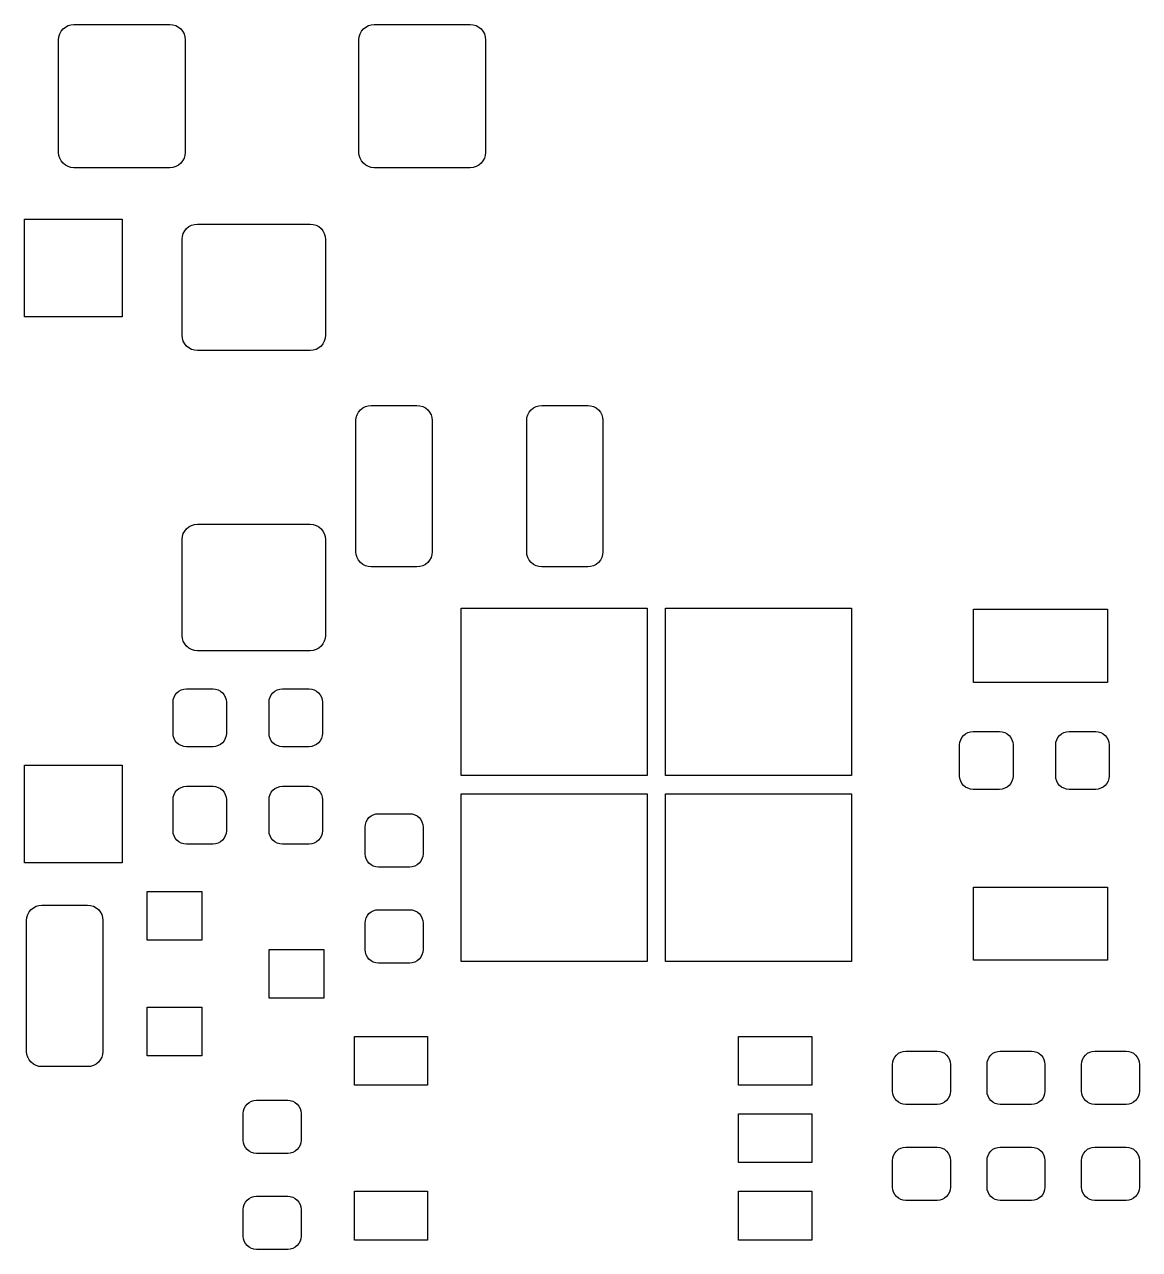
# Model space of a CAD drawing. Extents: x 150.5 to 194.4, y -132.5 to -96.5.
# Drawn here: x 176.14 to 194.42, y -116.72 to -96.62 of the extents above; entities that cross this region are included whole.
import ezdxf

# ---------------------------------------------------------------- set-up
doc = ezdxf.new("R2010")
doc.units = 0
doc.header["$MEASUREMENT"] = 0
doc.layers.add('BLACK', color=7, linetype='CONTINUOUS')

msp = doc.modelspace()

# ---------------------------------------------------------------- linework, layer by layer
at = {"layer": 'BLACK', "linetype": 'CONTINUOUS'}
for p, q in [((176.773, -96.6982), (176.811, -96.6671)), ((176.811, -96.6671), (176.854, -96.644)), ((176.854, -96.644), (176.901, -96.6298)), ((176.901, -96.6298), (176.95, -96.625)), ((176.95, -96.625), (178.525, -96.625)), ((178.525, -96.625), (178.574, -96.6298)), ((178.574, -96.6298), (178.621, -96.644)), ((178.621, -96.644), (178.664, -96.6671)), ((178.664, -96.6671), (178.702, -96.6982)), ((181.698, -96.6982), (181.736, -96.6671)), ((181.736, -96.6671), (181.779, -96.644)), ((181.779, -96.644), (181.826, -96.6298)), ((181.826, -96.6298), (181.875, -96.625)), ((181.875, -96.625), (183.45, -96.625)), ((183.45, -96.625), (183.499, -96.6298)), ((183.499, -96.6298), (183.546, -96.644)), ((183.546, -96.644), (183.589, -96.6671)), ((183.589, -96.6671), (183.627, -96.6982)), ((176.7, -96.875), (176.705, -96.8262)), ((176.7, -98.725), (176.7, -96.875)), ((176.705, -96.8262), (176.719, -96.7793)), ((176.719, -96.7793), (176.742, -96.7361)), ((176.742, -96.7361), (176.773, -96.6982)), ((178.702, -96.6982), (178.733, -96.7361)), ((178.733, -96.7361), (178.756, -96.7793)), ((178.756, -96.7793), (178.77, -96.8262)), ((178.77, -96.8262), (178.775, -96.875)), ((178.775, -96.875), (178.775, -98.725)), ((181.625, -96.875), (181.63, -96.8262)), ((181.625, -98.725), (181.625, -96.875)), ((181.63, -96.8262), (181.644, -96.7793)), ((181.644, -96.7793), (181.667, -96.7361)), ((181.667, -96.7361), (181.698, -96.6982)), ((183.627, -96.6982), (183.658, -96.7361)), ((183.658, -96.7361), (183.681, -96.7793)), ((183.681, -96.7793), (183.695, -96.8262)), ((183.695, -96.8262), (183.7, -96.875)), ((183.7, -96.875), (183.7, -98.725)), ((176.705, -98.7738), (176.7, -98.725)), ((176.719, -98.8207), (176.705, -98.7738)), ((176.742, -98.8639), (176.719, -98.8207)), ((176.773, -98.9018), (176.742, -98.8639)), ((178.733, -98.8639), (178.702, -98.9018)), ((178.756, -98.8207), (178.733, -98.8639)), ((178.77, -98.7738), (178.756, -98.8207)), ((178.775, -98.725), (178.77, -98.7738)), ((181.63, -98.7738), (181.625, -98.725)), ((181.644, -98.8207), (181.63, -98.7738)), ((181.667, -98.8639), (181.644, -98.8207)), ((181.698, -98.9018), (181.667, -98.8639)), ((183.658, -98.8639), (183.627, -98.9018)), ((183.681, -98.8207), (183.658, -98.8639)), ((183.695, -98.7738), (183.681, -98.8207)), ((183.7, -98.725), (183.695, -98.7738)), ((176.811, -98.9329), (176.773, -98.9018)), ((176.854, -98.956), (176.811, -98.9329)), ((176.901, -98.9702), (176.854, -98.956)), ((176.95, -98.975), (176.901, -98.9702)), ((178.525, -98.975), (176.95, -98.975)), ((178.574, -98.9702), (178.525, -98.975)), ((178.621, -98.956), (178.574, -98.9702)), ((178.664, -98.9329), (178.621, -98.956)), ((178.702, -98.9018), (178.664, -98.9329)), ((181.736, -98.9329), (181.698, -98.9018)), ((181.779, -98.956), (181.736, -98.9329)), ((181.826, -98.9702), (181.779, -98.956)), ((181.875, -98.975), (181.826, -98.9702)), ((183.45, -98.975), (181.875, -98.975)), ((183.499, -98.9702), (183.45, -98.975)), ((183.546, -98.956), (183.499, -98.9702)), ((183.589, -98.9329), (183.546, -98.956)), ((183.627, -98.9018), (183.589, -98.9329)), ((176.14, -101.42), (176.14, -99.82)), ((176.14, -99.82), (177.74, -99.82)), ((177.74, -99.82), (177.74, -101.42)), ((178.73, -100.101), (178.744, -100.054)), ((178.744, -100.054), (178.767, -100.011)), ((178.767, -100.011), (178.798, -99.9732)), ((178.798, -99.9732), (178.836, -99.9421)), ((178.836, -99.9421), (178.879, -99.919)), ((178.879, -99.919), (178.926, -99.9048)), ((178.926, -99.9048), (178.975, -99.9)), ((178.975, -99.9), (180.825, -99.9)), ((180.825, -99.9), (180.874, -99.9048)), ((180.874, -99.9048), (180.921, -99.919)), ((180.921, -99.919), (180.964, -99.9421)), ((180.964, -99.9421), (181.002, -99.9732)), ((181.002, -99.9732), (181.033, -100.011)), ((181.033, -100.011), (181.056, -100.054)), ((181.056, -100.054), (181.07, -100.101)), ((178.725, -100.15), (178.73, -100.101)), ((178.725, -101.725), (178.725, -100.15)), ((181.07, -100.101), (181.075, -100.15)), ((181.075, -100.15), (181.075, -101.725)), ((177.74, -101.42), (176.14, -101.42)), ((178.73, -101.774), (178.725, -101.725)), ((178.744, -101.821), (178.73, -101.774)), ((178.767, -101.864), (178.744, -101.821)), ((178.798, -101.902), (178.767, -101.864)), ((178.836, -101.933), (178.798, -101.902)), ((181.002, -101.902), (180.964, -101.933)), ((181.033, -101.864), (181.002, -101.902)), ((181.056, -101.821), (181.033, -101.864)), ((181.07, -101.774), (181.056, -101.821)), ((181.075, -101.725), (181.07, -101.774)), ((178.879, -101.956), (178.836, -101.933)), ((178.926, -101.97), (178.879, -101.956)), ((178.975, -101.975), (178.926, -101.97)), ((180.825, -101.975), (178.975, -101.975)), ((180.874, -101.97), (180.825, -101.975)), ((180.921, -101.956), (180.874, -101.97)), ((180.964, -101.933), (180.921, -101.956)), ((181.686, -102.917), (181.729, -102.894)), ((181.729, -102.894), (181.776, -102.88)), ((181.776, -102.88), (181.825, -102.875)), ((181.825, -102.875), (182.575, -102.875)), ((182.575, -102.875), (182.624, -102.88)), ((182.624, -102.88), (182.671, -102.894)), ((182.671, -102.894), (182.714, -102.917)), ((184.486, -102.917), (184.529, -102.894)), ((184.529, -102.894), (184.576, -102.88)), ((184.576, -102.88), (184.625, -102.875)), ((184.625, -102.875), (185.375, -102.875)), ((185.375, -102.875), (185.424, -102.88)), ((185.424, -102.88), (185.471, -102.894)), ((185.471, -102.894), (185.514, -102.917)), ((181.575, -103.125), (181.58, -103.076)), ((181.58, -103.076), (181.594, -103.029)), ((181.594, -103.029), (181.617, -102.986)), ((181.617, -102.986), (181.648, -102.948)), ((181.648, -102.948), (181.686, -102.917)), ((182.714, -102.917), (182.752, -102.948)), ((182.752, -102.948), (182.783, -102.986)), ((182.783, -102.986), (182.806, -103.029)), ((182.806, -103.029), (182.82, -103.076)), ((182.82, -103.076), (182.825, -103.125)), ((184.375, -103.125), (184.38, -103.076)), ((184.38, -103.076), (184.394, -103.029)), ((184.394, -103.029), (184.417, -102.986)), ((184.417, -102.986), (184.448, -102.948)), ((184.448, -102.948), (184.486, -102.917)), ((185.514, -102.917), (185.552, -102.948)), ((185.552, -102.948), (185.583, -102.986)), ((185.583, -102.986), (185.606, -103.029)), ((185.606, -103.029), (185.62, -103.076)), ((185.62, -103.076), (185.625, -103.125)), ((181.575, -105.275), (181.575, -103.125)), ((182.825, -103.125), (182.825, -105.275)), ((184.375, -105.275), (184.375, -103.125)), ((185.625, -103.125), (185.625, -105.275)), ((178.767, -104.936), (178.798, -104.898)), ((178.798, -104.898), (178.836, -104.867)), ((178.836, -104.867), (178.879, -104.844)), ((178.879, -104.844), (178.926, -104.83)), ((178.926, -104.83), (178.975, -104.825)), ((178.975, -104.825), (180.825, -104.825)), ((180.825, -104.825), (180.874, -104.83)), ((180.874, -104.83), (180.921, -104.844)), ((180.921, -104.844), (180.964, -104.867)), ((180.964, -104.867), (181.002, -104.898)), ((181.002, -104.898), (181.033, -104.936)), ((178.725, -105.075), (178.73, -105.026)), ((178.725, -106.65), (178.725, -105.075)), ((178.73, -105.026), (178.744, -104.979)), ((178.744, -104.979), (178.767, -104.936)), ((181.033, -104.936), (181.056, -104.979)), ((181.056, -104.979), (181.07, -105.026)), ((181.07, -105.026), (181.075, -105.075)), ((181.075, -105.075), (181.075, -106.65)), ((181.58, -105.324), (181.575, -105.275)), ((182.825, -105.275), (182.82, -105.324)), ((184.38, -105.324), (184.375, -105.275)), ((185.625, -105.275), (185.62, -105.324)), ((181.594, -105.371), (181.58, -105.324)), ((181.617, -105.414), (181.594, -105.371)), ((181.648, -105.452), (181.617, -105.414)), ((181.686, -105.483), (181.648, -105.452)), ((181.729, -105.506), (181.686, -105.483)), ((181.776, -105.52), (181.729, -105.506)), ((181.825, -105.525), (181.776, -105.52)), ((182.624, -105.52), (182.575, -105.525)), ((182.671, -105.506), (182.624, -105.52)), ((182.714, -105.483), (182.671, -105.506)), ((182.752, -105.452), (182.714, -105.483)), ((182.783, -105.414), (182.752, -105.452)), ((182.806, -105.371), (182.783, -105.414)), ((182.82, -105.324), (182.806, -105.371)), ((184.394, -105.371), (184.38, -105.324)), ((184.417, -105.414), (184.394, -105.371)), ((184.448, -105.452), (184.417, -105.414)), ((184.486, -105.483), (184.448, -105.452)), ((184.529, -105.506), (184.486, -105.483)), ((184.576, -105.52), (184.529, -105.506)), ((184.625, -105.525), (184.576, -105.52)), ((185.424, -105.52), (185.375, -105.525)), ((185.471, -105.506), (185.424, -105.52)), ((185.514, -105.483), (185.471, -105.506)), ((185.552, -105.452), (185.514, -105.483)), ((185.583, -105.414), (185.552, -105.452)), ((185.606, -105.371), (185.583, -105.414)), ((185.62, -105.324), (185.606, -105.371)), ((182.575, -105.525), (181.825, -105.525)), ((185.375, -105.525), (184.625, -105.525)), ((183.3, -108.95), (183.3, -106.2)), ((183.3, -106.2), (186.35, -106.2)), ((186.35, -106.2), (186.35, -108.95)), ((186.65, -108.95), (186.65, -106.2)), ((186.65, -106.2), (189.7, -106.2)), ((189.7, -106.2), (189.7, -108.95)), ((191.7, -107.42), (191.7, -106.22)), ((191.7, -106.22), (193.9, -106.22)), ((193.9, -106.22), (193.9, -107.42)), ((178.73, -106.699), (178.725, -106.65)), ((178.744, -106.746), (178.73, -106.699)), ((181.07, -106.699), (181.056, -106.746)), ((181.075, -106.65), (181.07, -106.699)), ((178.767, -106.789), (178.744, -106.746)), ((178.798, -106.827), (178.767, -106.789)), ((178.836, -106.858), (178.798, -106.827)), ((178.879, -106.881), (178.836, -106.858)), ((178.926, -106.895), (178.879, -106.881)), ((178.975, -106.9), (178.926, -106.895)), ((180.825, -106.9), (178.975, -106.9)), ((180.874, -106.895), (180.825, -106.9)), ((180.921, -106.881), (180.874, -106.895)), ((180.964, -106.858), (180.921, -106.881)), ((181.002, -106.827), (180.964, -106.858)), ((181.033, -106.789), (181.002, -106.827)), ((181.056, -106.746), (181.033, -106.789)), ((178.71, -107.542), (178.751, -107.529)), ((178.751, -107.529), (178.794, -107.525)), ((178.794, -107.525), (179.231, -107.525)), ((179.231, -107.525), (179.274, -107.529)), ((179.274, -107.529), (179.315, -107.542)), ((180.285, -107.542), (180.326, -107.529)), ((180.326, -107.529), (180.369, -107.525)), ((180.369, -107.525), (180.806, -107.525)), ((180.806, -107.525), (180.849, -107.529)), ((180.849, -107.529), (180.89, -107.542)), ((193.9, -107.42), (191.7, -107.42)), ((178.575, -107.744), (178.579, -107.701)), ((178.579, -107.701), (178.592, -107.66)), ((178.592, -107.66), (178.612, -107.622)), ((178.612, -107.622), (178.639, -107.589)), ((178.639, -107.589), (178.672, -107.562)), ((178.672, -107.562), (178.71, -107.542)), ((179.315, -107.542), (179.353, -107.562)), ((179.353, -107.562), (179.386, -107.589)), ((179.386, -107.589), (179.413, -107.622)), ((179.413, -107.622), (179.433, -107.66)), ((179.433, -107.66), (179.446, -107.701)), ((179.446, -107.701), (179.45, -107.744)), ((180.15, -107.744), (180.154, -107.701)), ((180.154, -107.701), (180.167, -107.66)), ((180.167, -107.66), (180.187, -107.622)), ((180.187, -107.622), (180.214, -107.589)), ((180.214, -107.589), (180.247, -107.562)), ((180.247, -107.562), (180.285, -107.542)), ((180.89, -107.542), (180.928, -107.562)), ((180.928, -107.562), (180.961, -107.589)), ((180.961, -107.589), (180.988, -107.622)), ((180.988, -107.622), (181.008, -107.66)), ((181.008, -107.66), (181.021, -107.701)), ((181.021, -107.701), (181.025, -107.744)), ((178.575, -108.256), (178.575, -107.744)), ((179.45, -107.744), (179.45, -108.256)), ((180.15, -108.256), (180.15, -107.744)), ((181.025, -107.744), (181.025, -108.256)), ((178.579, -108.299), (178.575, -108.256)), ((178.592, -108.34), (178.579, -108.299)), ((179.446, -108.299), (179.433, -108.34)), ((179.45, -108.256), (179.446, -108.299)), ((180.154, -108.299), (180.15, -108.256)), ((180.167, -108.34), (180.154, -108.299)), ((181.021, -108.299), (181.008, -108.34)), ((181.025, -108.256), (181.021, -108.299)), ((191.492, -108.36), (191.512, -108.322)), ((191.512, -108.322), (191.539, -108.289)), ((191.539, -108.289), (191.572, -108.262)), ((191.572, -108.262), (191.61, -108.242)), ((191.61, -108.242), (191.651, -108.229)), ((191.651, -108.229), (191.694, -108.225)), ((191.694, -108.225), (192.131, -108.225)), ((192.131, -108.225), (192.174, -108.229)), ((192.174, -108.229), (192.215, -108.242)), ((192.215, -108.242), (192.253, -108.262)), ((192.253, -108.262), (192.286, -108.289)), ((192.286, -108.289), (192.313, -108.322)), ((192.313, -108.322), (192.333, -108.36)), ((193.067, -108.36), (193.087, -108.322)), ((193.087, -108.322), (193.114, -108.289)), ((193.114, -108.289), (193.147, -108.262)), ((193.147, -108.262), (193.185, -108.242)), ((193.185, -108.242), (193.226, -108.229)), ((193.226, -108.229), (193.269, -108.225)), ((193.269, -108.225), (193.706, -108.225)), ((193.706, -108.225), (193.749, -108.229)), ((193.749, -108.229), (193.79, -108.242)), ((193.79, -108.242), (193.828, -108.262)), ((193.828, -108.262), (193.861, -108.289)), ((193.861, -108.289), (193.888, -108.322)), ((193.888, -108.322), (193.908, -108.36)), ((178.612, -108.378), (178.592, -108.34)), ((178.639, -108.411), (178.612, -108.378)), ((178.672, -108.438), (178.639, -108.411)), ((178.71, -108.458), (178.672, -108.438)), ((178.751, -108.471), (178.71, -108.458)), ((178.794, -108.475), (178.751, -108.471)), ((179.231, -108.475), (178.794, -108.475)), ((179.274, -108.471), (179.231, -108.475)), ((179.315, -108.458), (179.274, -108.471)), ((179.353, -108.438), (179.315, -108.458)), ((179.386, -108.411), (179.353, -108.438)), ((179.413, -108.378), (179.386, -108.411)), ((179.433, -108.34), (179.413, -108.378)), ((180.187, -108.378), (180.167, -108.34)), ((180.214, -108.411), (180.187, -108.378)), ((180.247, -108.438), (180.214, -108.411)), ((180.285, -108.458), (180.247, -108.438)), ((180.326, -108.471), (180.285, -108.458)), ((180.369, -108.475), (180.326, -108.471)), ((180.806, -108.475), (180.369, -108.475)), ((180.849, -108.471), (180.806, -108.475)), ((180.89, -108.458), (180.849, -108.471)), ((180.928, -108.438), (180.89, -108.458)), ((180.961, -108.411), (180.928, -108.438)), ((180.988, -108.378), (180.961, -108.411)), ((181.008, -108.34), (180.988, -108.378)), ((191.475, -108.444), (191.479, -108.401)), ((191.475, -108.956), (191.475, -108.444)), ((191.479, -108.401), (191.492, -108.36)), ((192.333, -108.36), (192.346, -108.401)), ((192.346, -108.401), (192.35, -108.444)), ((192.35, -108.444), (192.35, -108.956)), ((193.05, -108.444), (193.054, -108.401)), ((193.05, -108.956), (193.05, -108.444)), ((193.054, -108.401), (193.067, -108.36)), ((193.908, -108.36), (193.921, -108.401)), ((193.921, -108.401), (193.925, -108.444)), ((193.925, -108.444), (193.925, -108.956)), ((176.14, -110.38), (176.14, -108.78)), ((176.14, -108.78), (177.74, -108.78)), ((177.74, -108.78), (177.74, -110.38)), ((178.672, -109.162), (178.71, -109.142)), ((178.71, -109.142), (178.751, -109.129)), ((178.751, -109.129), (178.794, -109.125)), ((178.794, -109.125), (179.231, -109.125)), ((179.231, -109.125), (179.274, -109.129)), ((179.274, -109.129), (179.315, -109.142)), ((179.315, -109.142), (179.353, -109.162)), ((180.247, -109.162), (180.285, -109.142)), ((180.285, -109.142), (180.326, -109.129)), ((180.326, -109.129), (180.369, -109.125)), ((180.369, -109.125), (180.806, -109.125)), ((180.806, -109.125), (180.849, -109.129)), ((180.849, -109.129), (180.89, -109.142)), ((180.89, -109.142), (180.928, -109.162)), ((186.35, -108.95), (183.3, -108.95)), ((189.7, -108.95), (186.65, -108.95)), ((191.479, -108.999), (191.475, -108.956)), ((191.492, -109.04), (191.479, -108.999)), ((191.512, -109.078), (191.492, -109.04)), ((191.539, -109.111), (191.512, -109.078)), ((191.572, -109.138), (191.539, -109.111)), ((191.61, -109.158), (191.572, -109.138)), ((192.253, -109.138), (192.215, -109.158)), ((192.286, -109.111), (192.253, -109.138)), ((192.313, -109.078), (192.286, -109.111)), ((192.333, -109.04), (192.313, -109.078)), ((192.346, -108.999), (192.333, -109.04)), ((192.35, -108.956), (192.346, -108.999)), ((193.054, -108.999), (193.05, -108.956)), ((193.067, -109.04), (193.054, -108.999)), ((193.087, -109.078), (193.067, -109.04)), ((193.114, -109.111), (193.087, -109.078)), ((193.147, -109.138), (193.114, -109.111)), ((193.185, -109.158), (193.147, -109.138)), ((193.828, -109.138), (193.79, -109.158)), ((193.861, -109.111), (193.828, -109.138)), ((193.888, -109.078), (193.861, -109.111)), ((193.908, -109.04), (193.888, -109.078)), ((193.921, -108.999), (193.908, -109.04)), ((193.925, -108.956), (193.921, -108.999)), ((178.575, -109.344), (178.579, -109.301)), ((178.579, -109.301), (178.592, -109.26)), ((178.592, -109.26), (178.612, -109.222)), ((178.612, -109.222), (178.639, -109.189)), ((178.639, -109.189), (178.672, -109.162)), ((179.353, -109.162), (179.386, -109.189)), ((179.386, -109.189), (179.413, -109.222)), ((179.413, -109.222), (179.433, -109.26)), ((179.433, -109.26), (179.446, -109.301)), ((179.446, -109.301), (179.45, -109.344)), ((180.15, -109.344), (180.154, -109.301)), ((180.154, -109.301), (180.167, -109.26)), ((180.167, -109.26), (180.187, -109.222)), ((180.187, -109.222), (180.214, -109.189)), ((180.214, -109.189), (180.247, -109.162)), ((180.928, -109.162), (180.961, -109.189)), ((180.961, -109.189), (180.988, -109.222)), ((180.988, -109.222), (181.008, -109.26)), ((181.008, -109.26), (181.021, -109.301)), ((181.021, -109.301), (181.025, -109.344)), ((183.3, -112), (183.3, -109.25)), ((183.3, -109.25), (186.35, -109.25)), ((186.35, -109.25), (186.35, -112)), ((186.65, -112), (186.65, -109.25)), ((186.65, -109.25), (189.7, -109.25)), ((189.7, -109.25), (189.7, -112)), ((191.651, -109.171), (191.61, -109.158)), ((191.694, -109.175), (191.651, -109.171)), ((192.131, -109.175), (191.694, -109.175)), ((192.174, -109.171), (192.131, -109.175)), ((192.215, -109.158), (192.174, -109.171)), ((193.226, -109.171), (193.185, -109.158)), ((193.269, -109.175), (193.226, -109.171)), ((193.706, -109.175), (193.269, -109.175)), ((193.749, -109.171), (193.706, -109.175)), ((193.79, -109.158), (193.749, -109.171)), ((178.575, -109.856), (178.575, -109.344)), ((179.45, -109.344), (179.45, -109.856)), ((180.15, -109.856), (180.15, -109.344)), ((181.025, -109.344), (181.025, -109.856)), ((181.729, -109.751), (181.742, -109.71)), ((181.742, -109.71), (181.762, -109.672)), ((181.762, -109.672), (181.789, -109.639)), ((181.789, -109.639), (181.822, -109.612)), ((181.822, -109.612), (181.86, -109.592)), ((181.86, -109.592), (181.901, -109.579)), ((181.901, -109.579), (181.944, -109.575)), ((181.944, -109.575), (182.456, -109.575)), ((182.456, -109.575), (182.499, -109.579)), ((182.499, -109.579), (182.54, -109.592)), ((182.54, -109.592), (182.578, -109.612)), ((182.578, -109.612), (182.611, -109.639)), ((182.611, -109.639), (182.638, -109.672)), ((182.638, -109.672), (182.658, -109.71)), ((182.658, -109.71), (182.671, -109.751)), ((178.579, -109.899), (178.575, -109.856)), ((178.592, -109.94), (178.579, -109.899)), ((178.612, -109.978), (178.592, -109.94)), ((179.433, -109.94), (179.413, -109.978)), ((179.446, -109.899), (179.433, -109.94)), ((179.45, -109.856), (179.446, -109.899)), ((180.154, -109.899), (180.15, -109.856)), ((180.167, -109.94), (180.154, -109.899)), ((180.187, -109.978), (180.167, -109.94)), ((181.008, -109.94), (180.988, -109.978)), ((181.021, -109.899), (181.008, -109.94)), ((181.025, -109.856), (181.021, -109.899)), ((181.725, -109.794), (181.729, -109.751)), ((181.725, -110.231), (181.725, -109.794)), ((182.671, -109.751), (182.675, -109.794)), ((182.675, -109.794), (182.675, -110.231)), ((178.639, -110.011), (178.612, -109.978)), ((178.672, -110.038), (178.639, -110.011)), ((178.71, -110.058), (178.672, -110.038)), ((178.751, -110.071), (178.71, -110.058)), ((178.794, -110.075), (178.751, -110.071)), ((179.231, -110.075), (178.794, -110.075)), ((179.274, -110.071), (179.231, -110.075)), ((179.315, -110.058), (179.274, -110.071)), ((179.353, -110.038), (179.315, -110.058)), ((179.386, -110.011), (179.353, -110.038)), ((179.413, -109.978), (179.386, -110.011)), ((180.214, -110.011), (180.187, -109.978)), ((180.247, -110.038), (180.214, -110.011)), ((180.285, -110.058), (180.247, -110.038)), ((180.326, -110.071), (180.285, -110.058)), ((180.369, -110.075), (180.326, -110.071)), ((180.806, -110.075), (180.369, -110.075)), ((180.849, -110.071), (180.806, -110.075)), ((180.89, -110.058), (180.849, -110.071)), ((180.928, -110.038), (180.89, -110.058)), ((180.961, -110.011), (180.928, -110.038)), ((180.988, -109.978), (180.961, -110.011)), ((181.729, -110.274), (181.725, -110.231)), ((181.742, -110.315), (181.729, -110.274)), ((181.762, -110.353), (181.742, -110.315)), ((182.658, -110.315), (182.638, -110.353)), ((182.671, -110.274), (182.658, -110.315)), ((182.675, -110.231), (182.671, -110.274)), ((177.74, -110.38), (176.14, -110.38)), ((181.789, -110.386), (181.762, -110.353)), ((181.822, -110.413), (181.789, -110.386)), ((181.86, -110.433), (181.822, -110.413)), ((181.901, -110.446), (181.86, -110.433)), ((181.944, -110.45), (181.901, -110.446)), ((182.456, -110.45), (181.944, -110.45)), ((182.499, -110.446), (182.456, -110.45)), ((182.54, -110.433), (182.499, -110.446)), ((182.578, -110.413), (182.54, -110.433)), ((182.611, -110.386), (182.578, -110.413)), ((182.638, -110.353), (182.611, -110.386)), ((178.15, -111.65), (178.15, -110.85)), ((178.15, -110.85), (179.05, -110.85)), ((179.05, -110.85), (179.05, -111.65)), ((191.7, -111.98), (191.7, -110.78)), ((191.7, -110.78), (193.9, -110.78)), ((193.9, -110.78), (193.9, -111.98)), ((176.217, -111.186), (176.248, -111.148)), ((176.248, -111.148), (176.286, -111.117)), ((176.286, -111.117), (176.329, -111.094)), ((176.329, -111.094), (176.376, -111.08)), ((176.376, -111.08), (176.425, -111.075)), ((176.425, -111.075), (177.175, -111.075)), ((177.175, -111.075), (177.224, -111.08)), ((177.224, -111.08), (177.271, -111.094)), ((177.271, -111.094), (177.314, -111.117)), ((177.314, -111.117), (177.352, -111.148)), ((177.352, -111.148), (177.383, -111.186)), ((181.901, -111.154), (181.944, -111.15)), ((181.944, -111.15), (182.456, -111.15)), ((182.456, -111.15), (182.499, -111.154)), ((176.175, -111.325), (176.18, -111.276)), ((176.175, -113.475), (176.175, -111.325)), ((176.18, -111.276), (176.194, -111.229)), ((176.194, -111.229), (176.217, -111.186)), ((177.383, -111.186), (177.406, -111.229)), ((177.406, -111.229), (177.42, -111.276)), ((177.42, -111.276), (177.425, -111.325)), ((177.425, -111.325), (177.425, -113.475)), ((181.725, -111.369), (181.729, -111.326)), ((181.729, -111.326), (181.742, -111.285)), ((181.742, -111.285), (181.762, -111.247)), ((181.762, -111.247), (181.789, -111.214)), ((181.789, -111.214), (181.822, -111.187)), ((181.822, -111.187), (181.86, -111.167)), ((181.86, -111.167), (181.901, -111.154)), ((182.499, -111.154), (182.54, -111.167)), ((182.54, -111.167), (182.578, -111.187)), ((182.578, -111.187), (182.611, -111.214)), ((182.611, -111.214), (182.638, -111.247)), ((182.638, -111.247), (182.658, -111.285)), ((182.658, -111.285), (182.671, -111.326)), ((182.671, -111.326), (182.675, -111.369)), ((181.725, -111.806), (181.725, -111.369)), ((182.675, -111.369), (182.675, -111.806)), ((179.05, -111.65), (178.15, -111.65)), ((180.15, -112.6), (180.15, -111.8)), ((180.15, -111.8), (181.05, -111.8)), ((181.05, -111.8), (181.05, -112.6)), ((181.729, -111.849), (181.725, -111.806)), ((181.742, -111.89), (181.729, -111.849)), ((181.762, -111.928), (181.742, -111.89)), ((181.789, -111.961), (181.762, -111.928)), ((182.638, -111.928), (182.611, -111.961)), ((182.658, -111.89), (182.638, -111.928)), ((182.671, -111.849), (182.658, -111.89)), ((182.675, -111.806), (182.671, -111.849)), ((181.822, -111.988), (181.789, -111.961)), ((181.86, -112.008), (181.822, -111.988)), ((181.901, -112.021), (181.86, -112.008)), ((181.944, -112.025), (181.901, -112.021)), ((182.456, -112.025), (181.944, -112.025)), ((182.499, -112.021), (182.456, -112.025)), ((182.54, -112.008), (182.499, -112.021)), ((182.578, -111.988), (182.54, -112.008)), ((182.611, -111.961), (182.578, -111.988)), ((186.35, -112), (183.3, -112)), ((189.7, -112), (186.65, -112)), ((193.9, -111.98), (191.7, -111.98)), ((178.15, -113.55), (178.15, -112.75)), ((178.15, -112.75), (179.05, -112.75)), ((179.05, -112.75), (179.05, -113.55)), ((181.05, -112.6), (180.15, -112.6)), ((181.55, -114.03), (181.55, -113.23)), ((181.55, -113.23), (182.75, -113.23)), ((182.75, -113.23), (182.75, -114.03)), ((187.85, -114.03), (187.85, -113.23)), ((187.85, -113.23), (189.05, -113.23)), ((189.05, -113.23), (189.05, -114.03)), ((176.18, -113.524), (176.175, -113.475)), ((176.194, -113.571), (176.18, -113.524)), ((177.42, -113.524), (177.406, -113.571)), ((177.425, -113.475), (177.42, -113.524)), ((179.05, -113.55), (178.15, -113.55)), ((190.411, -113.567), (190.438, -113.534)), ((190.438, -113.534), (190.471, -113.506)), ((190.471, -113.506), (190.509, -113.486)), ((190.509, -113.486), (190.55, -113.474)), ((190.55, -113.474), (190.592, -113.47)), ((190.592, -113.47), (191.105, -113.47)), ((191.105, -113.47), (191.148, -113.474)), ((191.148, -113.474), (191.189, -113.486)), ((191.189, -113.486), (191.226, -113.506)), ((191.226, -113.506), (191.26, -113.534)), ((191.26, -113.534), (191.287, -113.567)), ((191.961, -113.567), (191.988, -113.534)), ((191.988, -113.534), (192.021, -113.506)), ((192.021, -113.506), (192.059, -113.486)), ((192.059, -113.486), (192.1, -113.474)), ((192.1, -113.474), (192.142, -113.47)), ((192.142, -113.47), (192.655, -113.47)), ((192.655, -113.47), (192.698, -113.474)), ((192.698, -113.474), (192.739, -113.486)), ((192.739, -113.486), (192.776, -113.506)), ((192.776, -113.506), (192.81, -113.534)), ((192.81, -113.534), (192.837, -113.567)), ((193.511, -113.567), (193.538, -113.534)), ((193.538, -113.534), (193.571, -113.506)), ((193.571, -113.506), (193.609, -113.486)), ((193.609, -113.486), (193.65, -113.474)), ((193.65, -113.474), (193.692, -113.47)), ((193.692, -113.47), (194.205, -113.47)), ((194.205, -113.47), (194.248, -113.474)), ((194.248, -113.474), (194.289, -113.486)), ((194.289, -113.486), (194.326, -113.506)), ((194.326, -113.506), (194.36, -113.534)), ((194.36, -113.534), (194.387, -113.567)), ((176.217, -113.614), (176.194, -113.571)), ((176.248, -113.652), (176.217, -113.614)), ((176.286, -113.683), (176.248, -113.652)), ((176.329, -113.706), (176.286, -113.683)), ((176.376, -113.72), (176.329, -113.706)), ((176.425, -113.725), (176.376, -113.72)), ((177.175, -113.725), (176.425, -113.725)), ((177.224, -113.72), (177.175, -113.725)), ((177.271, -113.706), (177.224, -113.72)), ((177.314, -113.683), (177.271, -113.706)), ((177.352, -113.652), (177.314, -113.683)), ((177.383, -113.614), (177.352, -113.652)), ((177.406, -113.571), (177.383, -113.614)), ((190.374, -113.688), (190.378, -113.646)), ((190.374, -114.126), (190.374, -113.688)), ((190.378, -113.646), (190.39, -113.605)), ((190.39, -113.605), (190.411, -113.567)), ((191.287, -113.567), (191.307, -113.605)), ((191.307, -113.605), (191.319, -113.646)), ((191.319, -113.646), (191.324, -113.688)), ((191.324, -113.688), (191.324, -114.126)), ((191.924, -113.688), (191.928, -113.646)), ((191.924, -114.126), (191.924, -113.688)), ((191.928, -113.646), (191.94, -113.605)), ((191.94, -113.605), (191.961, -113.567)), ((192.837, -113.567), (192.857, -113.605)), ((192.857, -113.605), (192.869, -113.646)), ((192.869, -113.646), (192.874, -113.688)), ((192.874, -113.688), (192.874, -114.126)), ((193.474, -113.688), (193.478, -113.646)), ((193.474, -114.126), (193.474, -113.688)), ((193.478, -113.646), (193.49, -113.605)), ((193.49, -113.605), (193.511, -113.567)), ((194.387, -113.567), (194.407, -113.605)), ((194.407, -113.605), (194.419, -113.646)), ((194.419, -113.646), (194.424, -113.688)), ((194.424, -113.688), (194.424, -114.126)), ((182.75, -114.03), (181.55, -114.03)), ((189.05, -114.03), (187.85, -114.03)), ((190.378, -114.169), (190.374, -114.126)), ((191.324, -114.126), (191.319, -114.169)), ((191.928, -114.169), (191.924, -114.126)), ((192.874, -114.126), (192.869, -114.169)), ((193.478, -114.169), (193.474, -114.126)), ((194.424, -114.126), (194.419, -114.169)), ((179.762, -114.372), (179.789, -114.339)), ((179.789, -114.339), (179.822, -114.312)), ((179.822, -114.312), (179.86, -114.292)), ((179.86, -114.292), (179.901, -114.279)), ((179.901, -114.279), (179.944, -114.275)), ((179.944, -114.275), (180.456, -114.275)), ((180.456, -114.275), (180.499, -114.279)), ((180.499, -114.279), (180.54, -114.292)), ((180.54, -114.292), (180.578, -114.312)), ((180.578, -114.312), (180.611, -114.339)), ((180.611, -114.339), (180.638, -114.372)), ((190.39, -114.21), (190.378, -114.169)), ((190.411, -114.247), (190.39, -114.21)), ((190.438, -114.281), (190.411, -114.247)), ((190.471, -114.308), (190.438, -114.281)), ((190.509, -114.328), (190.471, -114.308)), ((190.55, -114.34), (190.509, -114.328)), ((190.592, -114.345), (190.55, -114.34)), ((191.105, -114.345), (190.592, -114.345)), ((191.148, -114.34), (191.105, -114.345)), ((191.189, -114.328), (191.148, -114.34)), ((191.226, -114.308), (191.189, -114.328)), ((191.26, -114.281), (191.226, -114.308)), ((191.287, -114.247), (191.26, -114.281)), ((191.307, -114.21), (191.287, -114.247)), ((191.319, -114.169), (191.307, -114.21)), ((191.94, -114.21), (191.928, -114.169)), ((191.961, -114.247), (191.94, -114.21)), ((191.988, -114.281), (191.961, -114.247)), ((192.021, -114.308), (191.988, -114.281)), ((192.059, -114.328), (192.021, -114.308)), ((192.1, -114.34), (192.059, -114.328)), ((192.142, -114.345), (192.1, -114.34)), ((192.655, -114.345), (192.142, -114.345)), ((192.698, -114.34), (192.655, -114.345)), ((192.739, -114.328), (192.698, -114.34)), ((192.776, -114.308), (192.739, -114.328)), ((192.81, -114.281), (192.776, -114.308)), ((192.837, -114.247), (192.81, -114.281)), ((192.857, -114.21), (192.837, -114.247)), ((192.869, -114.169), (192.857, -114.21)), ((193.49, -114.21), (193.478, -114.169)), ((193.511, -114.247), (193.49, -114.21)), ((193.538, -114.281), (193.511, -114.247)), ((193.571, -114.308), (193.538, -114.281)), ((193.609, -114.328), (193.571, -114.308)), ((193.65, -114.34), (193.609, -114.328)), ((193.692, -114.345), (193.65, -114.34)), ((194.205, -114.345), (193.692, -114.345)), ((194.248, -114.34), (194.205, -114.345)), ((194.289, -114.328), (194.248, -114.34)), ((194.326, -114.308), (194.289, -114.328)), ((194.36, -114.281), (194.326, -114.308)), ((194.387, -114.247), (194.36, -114.281)), ((194.407, -114.21), (194.387, -114.247)), ((194.419, -114.169), (194.407, -114.21)), ((179.725, -114.494), (179.729, -114.451)), ((179.725, -114.931), (179.725, -114.494)), ((179.729, -114.451), (179.742, -114.41)), ((179.742, -114.41), (179.762, -114.372)), ((180.638, -114.372), (180.658, -114.41)), ((180.658, -114.41), (180.671, -114.451)), ((180.671, -114.451), (180.675, -114.494)), ((180.675, -114.494), (180.675, -114.931)), ((187.85, -115.3), (187.85, -114.5)), ((187.85, -114.5), (189.05, -114.5)), ((189.05, -114.5), (189.05, -115.3)), ((179.729, -114.974), (179.725, -114.931)), ((180.675, -114.931), (180.671, -114.974)), ((179.742, -115.015), (179.729, -114.974)), ((179.762, -115.053), (179.742, -115.015)), ((179.789, -115.086), (179.762, -115.053)), ((179.822, -115.113), (179.789, -115.086)), ((179.86, -115.133), (179.822, -115.113)), ((179.901, -115.146), (179.86, -115.133)), ((179.944, -115.15), (179.901, -115.146)), ((180.456, -115.15), (179.944, -115.15)), ((180.499, -115.146), (180.456, -115.15)), ((180.54, -115.133), (180.499, -115.146)), ((180.578, -115.113), (180.54, -115.133)), ((180.611, -115.086), (180.578, -115.113)), ((180.638, -115.053), (180.611, -115.086)), ((180.658, -115.015), (180.638, -115.053)), ((180.671, -114.974), (180.658, -115.015)), ((190.39, -115.18), (190.411, -115.142)), ((190.411, -115.142), (190.438, -115.109)), ((190.438, -115.109), (190.471, -115.081)), ((190.471, -115.081), (190.509, -115.061)), ((190.509, -115.061), (190.55, -115.049)), ((190.55, -115.049), (190.592, -115.045)), ((190.592, -115.045), (191.105, -115.045)), ((191.105, -115.045), (191.148, -115.049)), ((191.148, -115.049), (191.189, -115.061)), ((191.189, -115.061), (191.226, -115.081)), ((191.226, -115.081), (191.26, -115.109)), ((191.26, -115.109), (191.287, -115.142)), ((191.287, -115.142), (191.307, -115.18)), ((191.94, -115.18), (191.961, -115.142)), ((191.961, -115.142), (191.988, -115.109)), ((191.988, -115.109), (192.021, -115.081)), ((192.021, -115.081), (192.059, -115.061)), ((192.059, -115.061), (192.1, -115.049)), ((192.1, -115.049), (192.142, -115.045)), ((192.142, -115.045), (192.655, -115.045)), ((192.655, -115.045), (192.698, -115.049)), ((192.698, -115.049), (192.739, -115.061)), ((192.739, -115.061), (192.776, -115.081)), ((192.776, -115.081), (192.81, -115.109)), ((192.81, -115.109), (192.837, -115.142)), ((192.837, -115.142), (192.857, -115.18)), ((193.49, -115.18), (193.511, -115.142)), ((193.511, -115.142), (193.538, -115.109)), ((193.538, -115.109), (193.571, -115.081)), ((193.571, -115.081), (193.609, -115.061)), ((193.609, -115.061), (193.65, -115.049)), ((193.65, -115.049), (193.692, -115.045)), ((193.692, -115.045), (194.205, -115.045)), ((194.205, -115.045), (194.248, -115.049)), ((194.248, -115.049), (194.289, -115.061)), ((194.289, -115.061), (194.326, -115.081)), ((194.326, -115.081), (194.36, -115.109)), ((194.36, -115.109), (194.387, -115.142)), ((194.387, -115.142), (194.407, -115.18)), ((189.05, -115.3), (187.85, -115.3)), ((190.374, -115.263), (190.378, -115.221)), ((190.374, -115.701), (190.374, -115.263)), ((190.378, -115.221), (190.39, -115.18)), ((191.307, -115.18), (191.319, -115.221)), ((191.319, -115.221), (191.324, -115.263)), ((191.324, -115.263), (191.324, -115.701)), ((191.924, -115.263), (191.928, -115.221)), ((191.924, -115.701), (191.924, -115.263)), ((191.928, -115.221), (191.94, -115.18)), ((192.857, -115.18), (192.869, -115.221)), ((192.869, -115.221), (192.874, -115.263)), ((192.874, -115.263), (192.874, -115.701)), ((193.474, -115.263), (193.478, -115.221)), ((193.474, -115.701), (193.474, -115.263)), ((193.478, -115.221), (193.49, -115.18)), ((194.407, -115.18), (194.419, -115.221)), ((194.419, -115.221), (194.424, -115.263)), ((194.424, -115.263), (194.424, -115.701)), ((181.55, -116.57), (181.55, -115.77)), ((181.55, -115.77), (182.75, -115.77)), ((182.75, -115.77), (182.75, -116.57)), ((187.85, -116.57), (187.85, -115.77)), ((187.85, -115.77), (189.05, -115.77)), ((189.05, -115.77), (189.05, -116.57)), ((190.378, -115.744), (190.374, -115.701)), ((190.39, -115.785), (190.378, -115.744)), ((191.319, -115.744), (191.307, -115.785)), ((191.324, -115.701), (191.319, -115.744)), ((191.928, -115.744), (191.924, -115.701)), ((191.94, -115.785), (191.928, -115.744)), ((192.869, -115.744), (192.857, -115.785)), ((192.874, -115.701), (192.869, -115.744)), ((193.478, -115.744), (193.474, -115.701)), ((193.49, -115.785), (193.478, -115.744)), ((194.419, -115.744), (194.407, -115.785)), ((194.424, -115.701), (194.419, -115.744)), ((179.742, -115.985), (179.762, -115.947)), ((179.762, -115.947), (179.789, -115.914)), ((179.789, -115.914), (179.822, -115.887)), ((179.822, -115.887), (179.86, -115.867)), ((179.86, -115.867), (179.901, -115.854)), ((179.901, -115.854), (179.944, -115.85)), ((179.944, -115.85), (180.456, -115.85)), ((180.456, -115.85), (180.499, -115.854)), ((180.499, -115.854), (180.54, -115.867)), ((180.54, -115.867), (180.578, -115.887)), ((180.578, -115.887), (180.611, -115.914)), ((180.611, -115.914), (180.638, -115.947)), ((180.638, -115.947), (180.658, -115.985)), ((190.411, -115.822), (190.39, -115.785)), ((190.438, -115.856), (190.411, -115.822)), ((190.471, -115.883), (190.438, -115.856)), ((190.509, -115.903), (190.471, -115.883)), ((190.55, -115.915), (190.509, -115.903)), ((190.592, -115.92), (190.55, -115.915)), ((191.105, -115.92), (190.592, -115.92)), ((191.148, -115.915), (191.105, -115.92)), ((191.189, -115.903), (191.148, -115.915)), ((191.226, -115.883), (191.189, -115.903)), ((191.26, -115.856), (191.226, -115.883)), ((191.287, -115.822), (191.26, -115.856)), ((191.307, -115.785), (191.287, -115.822)), ((191.961, -115.822), (191.94, -115.785)), ((191.988, -115.856), (191.961, -115.822)), ((192.021, -115.883), (191.988, -115.856)), ((192.059, -115.903), (192.021, -115.883)), ((192.1, -115.915), (192.059, -115.903)), ((192.142, -115.92), (192.1, -115.915)), ((192.655, -115.92), (192.142, -115.92)), ((192.698, -115.915), (192.655, -115.92)), ((192.739, -115.903), (192.698, -115.915)), ((192.776, -115.883), (192.739, -115.903)), ((192.81, -115.856), (192.776, -115.883)), ((192.837, -115.822), (192.81, -115.856)), ((192.857, -115.785), (192.837, -115.822)), ((193.511, -115.822), (193.49, -115.785)), ((193.538, -115.856), (193.511, -115.822)), ((193.571, -115.883), (193.538, -115.856)), ((193.609, -115.903), (193.571, -115.883)), ((193.65, -115.915), (193.609, -115.903)), ((193.692, -115.92), (193.65, -115.915)), ((194.205, -115.92), (193.692, -115.92)), ((194.248, -115.915), (194.205, -115.92)), ((194.289, -115.903), (194.248, -115.915)), ((194.326, -115.883), (194.289, -115.903)), ((194.36, -115.856), (194.326, -115.883)), ((194.387, -115.822), (194.36, -115.856)), ((194.407, -115.785), (194.387, -115.822)), ((179.725, -116.069), (179.729, -116.026)), ((179.725, -116.506), (179.725, -116.069)), ((179.729, -116.026), (179.742, -115.985)), ((180.658, -115.985), (180.671, -116.026)), ((180.671, -116.026), (180.675, -116.069)), ((180.675, -116.069), (180.675, -116.506)), ((179.729, -116.549), (179.725, -116.506)), ((179.742, -116.59), (179.729, -116.549)), ((180.671, -116.549), (180.658, -116.59)), ((180.675, -116.506), (180.671, -116.549)), ((182.75, -116.57), (181.55, -116.57)), ((189.05, -116.57), (187.85, -116.57)), ((179.762, -116.628), (179.742, -116.59)), ((179.789, -116.661), (179.762, -116.628)), ((179.822, -116.688), (179.789, -116.661)), ((179.86, -116.708), (179.822, -116.688)), ((179.901, -116.721), (179.86, -116.708)), ((179.944, -116.725), (179.901, -116.721)), ((180.456, -116.725), (179.944, -116.725)), ((180.499, -116.721), (180.456, -116.725)), ((180.54, -116.708), (180.499, -116.721)), ((180.578, -116.688), (180.54, -116.708)), ((180.611, -116.661), (180.578, -116.688)), ((180.638, -116.628), (180.611, -116.661)), ((180.658, -116.59), (180.638, -116.628))]:
    msp.add_line(p, q, dxfattribs=at)

doc.saveas('drawing.dxf')
